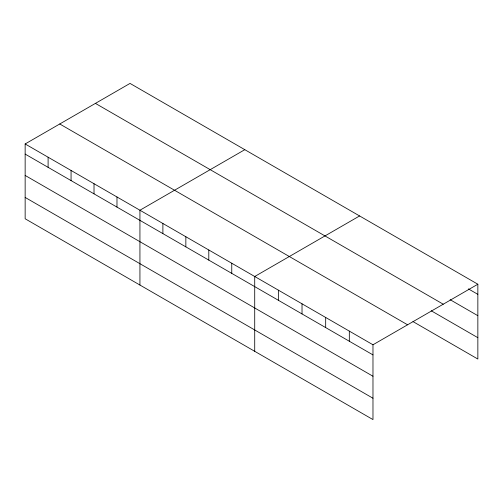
<?xml version="1.0" encoding="UTF-8"?>
<svg xmlns="http://www.w3.org/2000/svg" width="503" height="503" viewBox="0 0 503 503"><rect width="100%" height="100%" fill="white"/><g stroke="black" fill="none" stroke-linecap="round" stroke-linejoin="round"><path stroke-width="0.75" d="M25.15 143.959L372.975 344.775L372.975 419.59L25.15 218.774L25.15 143.959L130.026 83.41L477.85 284.226L477.85 359.041L412.976 321.58M244.81 149.68L139.935 210.229L139.935 285.044M359.588 215.95L254.713 276.499L254.713 351.308M372.975 344.775L477.85 284.226M468.387 288.885L477.85 294.349M450.141 299.7L477.85 315.695M95.419 103.392L443.244 304.208M431.222 310.772L477.85 337.689M59.756 123.983L407.581 324.793M25.15 154.081L372.975 354.898M25.15 175.434L372.975 376.244M25.15 197.428L372.975 398.238M349.321 331.119L349.321 341.241M325.674 317.468L325.674 327.591M302.02 303.812L302.02 313.935M278.366 290.156L278.366 300.278M231.757 263.245L231.757 273.368M208.802 249.991L208.802 260.114M185.846 236.737L185.846 246.86M162.89 223.483L162.89 233.606M116.979 196.975L116.979 207.098M94.017 183.721L94.017 193.844M71.061 170.467L71.061 180.59M48.106 157.213L48.106 167.336"/></g></svg>
